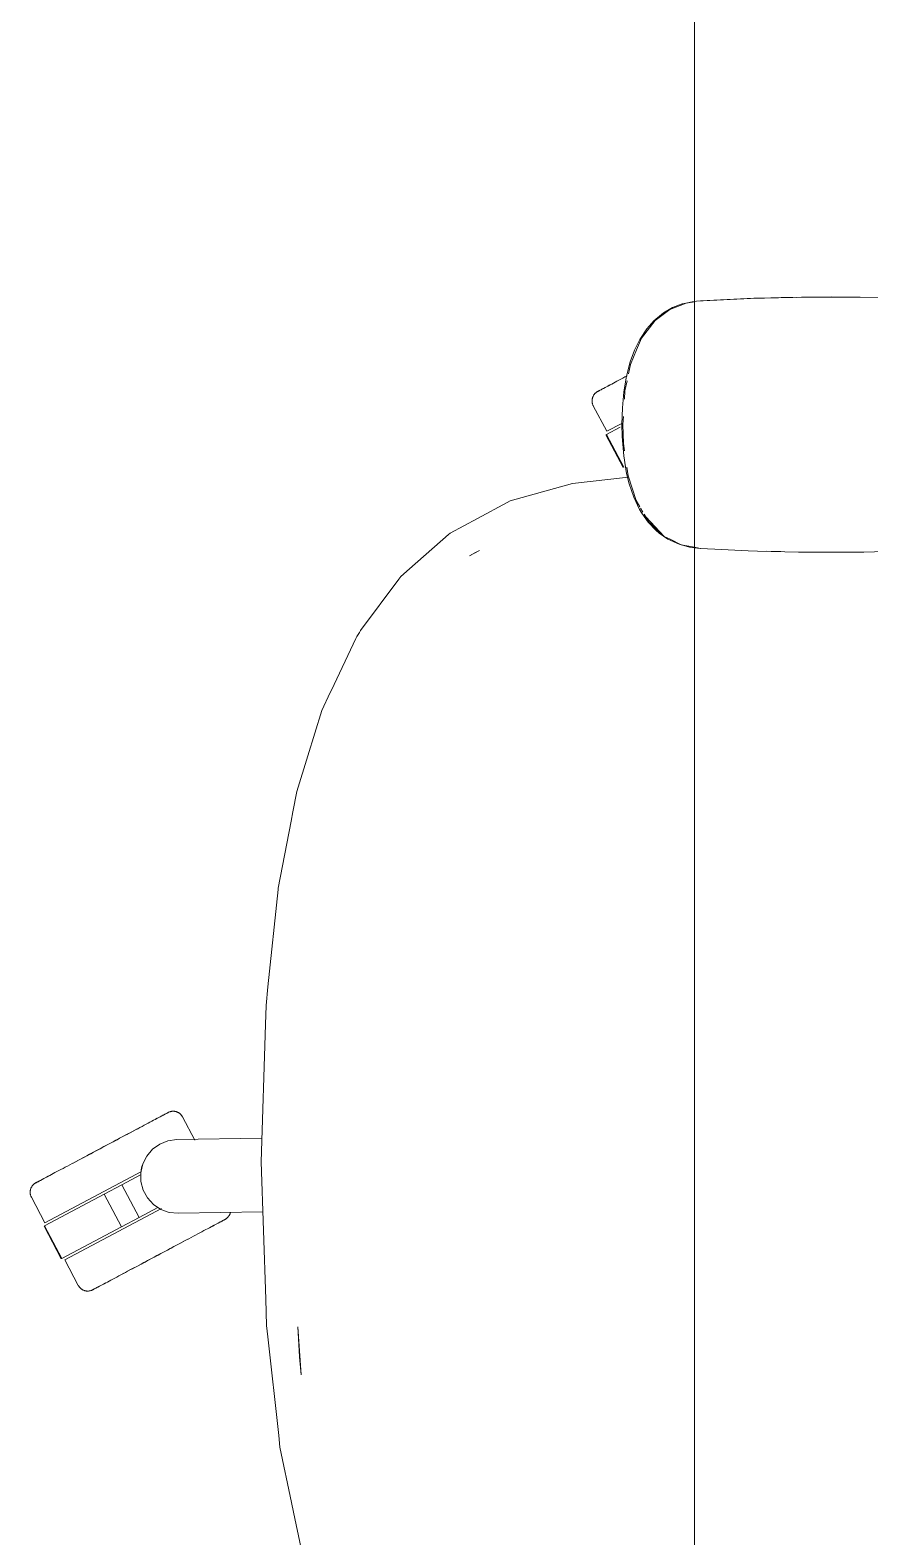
# Model space of a CAD drawing. Header units: millimetres. Extents: x 155927 to 326028, y -36033 to 97293.
# Drawn here: x 223401 to 223720, y 33024 to 33597 of the extents above; entities that cross this region are included whole.
import ezdxf

# ---------------------------------------------------------------- set-up
doc = ezdxf.new("R2010")
doc.units = ezdxf.units.MM
doc.header["$MEASUREMENT"] = 0
doc.layers.add('G-IMPT', color=8, linetype='CONTINUOUS', lineweight=9)
doc.layers.add('I-FURN', color=8, linetype='CONTINUOUS', lineweight=9)

msp = doc.modelspace()

# ---------------------------------------------------------------- linework, layer by layer
at = {"layer": 'G-IMPT'}
for p, q in [((223644.25, 33490.63), (223638.63, 33486.47)), ((223645.28, 33491.3), (223641.85, 33489.34)), ((223650.45, 33493.04), (223644.25, 33490.63)), ((223645.28, 33491.3), (223648.93, 33492.7)), ((223650.27, 33493.06), (223648.93, 33492.7)), ((223650.27, 33493.06), (223652.67, 33493.51)), ((223650.45, 33493.04), (223653.62, 33493.52)), ((223654.31, 33493.76), (223652.67, 33493.51)), ((223676.1, 33494.85), (223654.31, 33493.76)), ((223674.89, 33494.81), (223654.31, 33493.76)), ((223654.31, 33493.76), (223655.92, 33493.87)), ((223676.1, 33494.85), (223655.92, 33493.87)), ((223696.28, 33495.31), (223674.89, 33494.81)), ((223686.45, 33495.15), (223674.89, 33494.81)), ((223674.89, 33494.81), (223676.1, 33494.85)), ((223696.28, 33495.31), (223676.1, 33494.85)), ((223686.45, 33495.15), (223705.68, 33495.35)), ((223696.28, 33495.31), (223686.45, 33495.15)), ((223716.47, 33495.27), (223686.45, 33495.15)), ((223694.25, 33495.29), (223692.34, 33495.22)), ((223696.4, 33495.27), (223694.25, 33495.29)), ((223716.47, 33495.27), (223696.28, 33495.31)), ((223716.47, 33495.27), (223705.68, 33495.35)), ((223716.47, 33495.27), (223724.89, 33495.1)), ((223638.63, 33486.47), (223633.41, 33479.68)), ((223635.44, 33483.23), (223638.11, 33486.27)), ((223641.85, 33489.34), (223638.11, 33486.27)), ((223632.79, 33479.18), (223630.8, 33475.11)), ((223633.41, 33479.68), (223631.57, 33475.28)), ((223632.79, 33479.18), (223635.44, 33483.23)), ((223629.22, 33470.77), (223630.8, 33475.11)), ((223629.24, 33469.66), (223631.57, 33475.28)), ((223629.22, 33470.77), (223627.79, 33465.29)), ((223629.24, 33469.66), (223628.54, 33466.2)), ((223626.79, 33459.36), (223627.79, 33465.29)), ((223627.97, 33463.45), (223627.2, 33459.7)), ((223626.79, 33459.36), (223626.22, 33453.21)), ((223627.2, 33459.7), (223627.01, 33456.49)), ((223626.04, 33446.87), (223626.22, 33453.21)), ((223626.13, 33442.37), (223626.04, 33446.87)), ((223626.61, 33449.98), (223626.42, 33446.87)), ((223626.65, 33439.71), (223626.42, 33446.87)), ((223626.13, 33442.37), (223626.71, 33435.05)), ((223626.65, 33439.71), (223627.04, 33436.93)), ((223627.83, 33428.29), (223626.71, 33435.05)), ((223628.8, 33424.36), (223627.83, 33428.29)), ((223627.91, 33430.74), (223628.38, 33427.45)), ((223604.96, 33423.89), (223583.61, 33417.89)), ((223604.96, 33423.89), (223607.22, 33424.53)), ((223628.5, 33426.94), (223607.22, 33424.53)), ((223628.38, 33427.45), (223631.41, 33418.06)), ((223628.8, 33424.36), (223630.54, 33419.27)), ((223582.5, 33417.29), (223571.26, 33411.28)), ((223583.61, 33417.89), (223582.5, 33417.29)), ((223630.54, 33419.27), (223632.75, 33414.64)), ((223631.41, 33418.06), (223632.87, 33415.6)), ((223571.26, 33411.28), (223560.83, 33405.69)), ((223632.75, 33414.64), (223633.55, 33413.26)), ((223633.15, 33415.14), (223634.01, 33413.69)), ((223636, 33409.81), (223633.55, 33413.26)), ((223634.48, 33412.91), (223636.37, 33409.75)), ((223635.18, 33411.84), (223636.45, 33410.37)), ((223635.18, 33411.84), (223642.08, 33404.45)), ((223545.37, 33392.09), (223560.16, 33405.11)), ((223560.16, 33405.11), (223560.83, 33405.69)), ((223638.86, 33406.76), (223636, 33409.81)), ((223636.37, 33409.75), (223642.08, 33404.45)), ((223636.59, 33410.22), (223639.67, 33406.68)), ((223638.86, 33406.76), (223640.19, 33405.63)), ((223642.08, 33404.45), (223639.67, 33406.68)), ((223643.41, 33403.43), (223640.19, 33405.63)), ((223568.13, 33397.08), (223572.02, 33399.04)), ((223570.42, 33398.26), (223572.02, 33399.04)), ((223644.31, 33403.35), (223642.08, 33404.45)), ((223643.41, 33403.43), (223647.73, 33401.44)), ((223644.31, 33403.35), (223648.57, 33401.24)), ((223651.69, 33400.37), (223647.73, 33401.44)), ((223648.57, 33401.24), (223653.62, 33400.3)), ((223653.62, 33400.13), (223651.69, 33400.37)), ((223653.62, 33400.3), (223655.92, 33399.87)), ((223655.69, 33399.87), (223653.62, 33400.13)), ((223661.36, 33399.59), (223655.69, 33399.87)), ((223661.36, 33399.59), (223673.92, 33398.97)), ((223568.13, 33397.08), (223570.42, 33398.26)), ((223677.46, 33398.85), (223673.92, 33398.97)), ((223693.13, 33398.47), (223677.46, 33398.85)), ((223680.86, 33398.79), (223684.19, 33398.65)), ((223686.41, 33398.65), (223684.19, 33398.65)), ((223693.13, 33398.47), (223697.64, 33398.42)), ((223697.64, 33398.42), (223712.36, 33398.43)), ((223717.83, 33398.5), (223712.36, 33398.43)), ((223717.83, 33398.5), (223730.14, 33398.79)), ((223526.82, 33368.75), (223541.39, 33388.25)), ((223541.39, 33388.25), (223542.11, 33389.22)), ((223545.37, 33392.09), (223542.11, 33389.22)), ((223525, 33365.7), (223515.73, 33346.06)), ((223525, 33365.7), (223525.42, 33366.41)), ((223526.36, 33367.98), (223525.42, 33366.41)), ((223526.82, 33368.75), (223526.36, 33367.98)), ((223512.11, 33338.38), (223515.3, 33345.14)), ((223515.73, 33346.06), (223515.3, 33345.14)), ((223512.11, 33338.38), (223506.79, 33321.1)), ((223506.79, 33321.1), (223502.59, 33307.5)), ((223502.59, 33307.5), (223501.13, 33299.89)), ((223500.43, 33296.23), (223495.56, 33270.85)), ((223500.43, 33296.23), (223501.13, 33299.89)), ((223495.47, 33270.39), (223491.65, 33233.4)), ((223495.47, 33270.39), (223495.56, 33270.85)), ((223491.65, 33233.4), (223490.92, 33226.33)), ((223490.7, 33219.07), (223490.92, 33226.33)), ((223489.08, 33166.91), (223490.7, 33219.07)), ((223490.78, 33114.72), (223489.08, 33166.91)), ((223490.78, 33114.72), (223491.11, 33104.78)), ((223491.59, 33100.41), (223491.11, 33104.78)), ((223502.99, 33104.25), (223503.63, 33092.91)), ((223502.99, 33104.25), (223504.24, 33085.97)), ((223491.59, 33100.41), (223495.72, 33062.96)), ((223504.24, 33085.97), (223503.63, 33092.91)), ((223496.21, 33058.55), (223495.72, 33062.96)), ((223500.55, 33037.6), (223496.21, 33058.55)), ((223500.55, 33037.6), (223501.32, 33033.92)), ((223501.32, 33033.92), (223504.19, 33020.1))]:
    msp.add_line(p, q, dxfattribs=at)
at = {"layer": 'I-FURN'}
for p, q in [((223653.62, 32611.33), (223653.62, 34211.33)), ((223653.62, 34211.33), (223653.62, 32611.33)), ((223621.54, 33461.97), (223620.97, 33461.67)), ((223621.23, 33461.81), (223621.82, 33462.12)), ((223622.15, 33462.29), (223621.54, 33461.97)), ((223622.78, 33462.63), (223622.15, 33462.29)), ((223623.44, 33462.98), (223622.78, 33462.63)), ((223624.14, 33463.35), (223623.44, 33462.98)), ((223624.86, 33463.73), (223624.14, 33463.35)), ((223625.61, 33464.13), (223624.86, 33463.73)), ((223626.39, 33464.55), (223625.61, 33464.13)), ((223627.19, 33464.97), (223626.39, 33464.55)), ((223628.01, 33465.41), (223627.19, 33464.97)), ((223614.71, 33456.2), (223614.73, 33456.36)), ((223614.73, 33456.36), (223614.75, 33456.52)), ((223614.75, 33456.52), (223614.78, 33456.68)), ((223614.78, 33456.68), (223614.81, 33456.84)), ((223614.81, 33456.84), (223614.85, 33456.99)), ((223614.85, 33456.99), (223614.9, 33457.15)), ((223614.9, 33457.15), (223614.95, 33457.3)), ((223614.95, 33457.3), (223615.01, 33457.45)), ((223615.01, 33457.45), (223615.07, 33457.6)), ((223615.07, 33457.6), (223615.14, 33457.74)), ((223615.14, 33457.74), (223615.22, 33457.89)), ((223615.22, 33457.89), (223615.3, 33458.02)), ((223615.3, 33458.02), (223615.39, 33458.16)), ((223615.39, 33458.16), (223615.48, 33458.29)), ((223615.48, 33458.29), (223615.58, 33458.42)), ((223615.58, 33458.42), (223615.68, 33458.54)), ((223615.68, 33458.54), (223615.79, 33458.66)), ((223615.79, 33458.66), (223615.9, 33458.78)), ((223615.9, 33458.78), (223616.02, 33458.89)), ((223616.02, 33458.89), (223616.14, 33459)), ((223616.14, 33459), (223616.26, 33459.1)), ((223616.26, 33459.1), (223616.39, 33459.19)), ((223616.39, 33459.19), (223616.53, 33459.29)), ((223616.53, 33459.29), (223616.66, 33459.37)), ((223616.66, 33459.37), (223616.8, 33459.45)), ((223616.8, 33459.45), (223616.84, 33459.47)), ((223616.84, 33459.47), (223616.86, 33459.48)), ((223616.85, 33459.48), (223616.84, 33459.47)), ((223616.89, 33459.5), (223616.85, 33459.48)), ((223616.86, 33459.48), (223616.92, 33459.51)), ((223616.97, 33459.54), (223616.89, 33459.5)), ((223616.92, 33459.51), (223617.02, 33459.57)), ((223617.09, 33459.61), (223616.97, 33459.54)), ((223617.02, 33459.57), (223617.16, 33459.64)), ((223617.26, 33459.69), (223617.09, 33459.61)), ((223617.16, 33459.64), (223617.34, 33459.74)), ((223617.46, 33459.8), (223617.26, 33459.69)), ((223617.34, 33459.74), (223617.56, 33459.86)), ((223617.7, 33459.93), (223617.46, 33459.8)), ((223617.56, 33459.86), (223617.82, 33459.99)), ((223617.98, 33460.08), (223617.7, 33459.93)), ((223617.82, 33459.99), (223618.12, 33460.15)), ((223618.29, 33460.24), (223617.98, 33460.08)), ((223618.12, 33460.15), (223618.45, 33460.33)), ((223618.65, 33460.43), (223618.29, 33460.24)), ((223618.45, 33460.33), (223618.83, 33460.53)), ((223619.04, 33460.64), (223618.65, 33460.43)), ((223618.83, 33460.53), (223619.24, 33460.75)), ((223619.47, 33460.87), (223619.04, 33460.64)), ((223619.24, 33460.75), (223619.68, 33460.98)), ((223619.94, 33461.12), (223619.47, 33460.87)), ((223619.68, 33460.98), (223620.16, 33461.24)), ((223620.44, 33461.38), (223619.94, 33461.12)), ((223620.16, 33461.24), (223620.68, 33461.51)), ((223620.97, 33461.67), (223620.44, 33461.38)), ((223620.68, 33461.51), (223621.23, 33461.81)), ((223614.7, 33455.88), (223614.71, 33456.04)), ((223614.71, 33455.72), (223614.7, 33455.88)), ((223614.71, 33456.04), (223614.71, 33456.2)), ((223614.72, 33455.56), (223614.71, 33455.72)), ((223614.74, 33455.4), (223614.72, 33455.56)), ((223614.76, 33455.24), (223614.74, 33455.4)), ((223614.79, 33455.08), (223614.76, 33455.24)), ((223614.83, 33454.92), (223614.79, 33455.08)), ((223614.87, 33454.77), (223614.83, 33454.92)), ((223614.92, 33454.61), (223614.87, 33454.77)), ((223614.97, 33454.46), (223614.92, 33454.61)), ((223615.04, 33454.31), (223614.97, 33454.46)), ((223615.1, 33454.17), (223615.04, 33454.31)), ((223615.18, 33454.02), (223615.1, 33454.17)), ((223615.18, 33454.02), (223620.33, 33444.34)), ((223620.14, 33443.11), (223625.43, 33445.92)), ((223620.33, 33444.34), (223625.96, 33447.33)), ((223619.97, 33443.01), (223626.54, 33430.65)), ((223626.71, 33430.74), (223620.14, 33443.11)), ((223626.81, 33430.79), (223626.71, 33430.74)), ((223446.13, 33181.6), (223445.4, 33181.21)), ((223446.84, 33181.98), (223446.13, 33181.6)), ((223447.52, 33182.34), (223446.84, 33181.98)), ((223448.17, 33182.69), (223447.52, 33182.34)), ((223448.78, 33183.01), (223448.17, 33182.69)), ((223449.37, 33183.32), (223448.78, 33183.01)), ((223449.06, 33183.16), (223449.62, 33183.46)), ((223449.92, 33183.62), (223449.37, 33183.32)), ((223449.62, 33183.46), (223450.16, 33183.75)), ((223450.44, 33183.89), (223449.92, 33183.62)), ((223450.16, 33183.75), (223450.66, 33184.01)), ((223450.92, 33184.15), (223450.44, 33183.89)), ((223450.66, 33184.01), (223451.13, 33184.26)), ((223451.36, 33184.38), (223450.92, 33184.15)), ((223451.13, 33184.26), (223451.56, 33184.49)), ((223451.77, 33184.6), (223451.36, 33184.38)), ((223451.56, 33184.49), (223451.95, 33184.7)), ((223452.15, 33184.8), (223451.77, 33184.6)), ((223451.95, 33184.7), (223452.31, 33184.89)), ((223452.48, 33184.98), (223452.15, 33184.8)), ((223452.31, 33184.89), (223452.62, 33185.05)), ((223452.78, 33185.14), (223452.48, 33184.98)), ((223452.62, 33185.05), (223452.9, 33185.2)), ((223453.04, 33185.27), (223452.78, 33185.14)), ((223452.9, 33185.2), (223453.14, 33185.33)), ((223453.26, 33185.39), (223453.04, 33185.27)), ((223453.14, 33185.33), (223453.34, 33185.44)), ((223453.44, 33185.49), (223453.26, 33185.39)), ((223453.34, 33185.44), (223453.51, 33185.52)), ((223453.58, 33185.56), (223453.44, 33185.49)), ((223453.51, 33185.52), (223453.63, 33185.59)), ((223453.68, 33185.62), (223453.58, 33185.56)), ((223453.63, 33185.59), (223453.71, 33185.63)), ((223453.74, 33185.65), (223453.68, 33185.62)), ((223453.71, 33185.63), (223453.75, 33185.65)), ((223453.76, 33185.66), (223453.74, 33185.65)), ((223453.75, 33185.65), (223453.76, 33185.66)), ((223453.76, 33185.66), (223453.9, 33185.73)), ((223453.9, 33185.73), (223454.05, 33185.8)), ((223454.05, 33185.8), (223454.2, 33185.86)), ((223454.2, 33185.86), (223454.35, 33185.91)), ((223454.35, 33185.91), (223454.5, 33185.96)), ((223454.5, 33185.96), (223454.66, 33186.01)), ((223454.66, 33186.01), (223454.81, 33186.04)), ((223454.81, 33186.04), (223454.97, 33186.07)), ((223454.97, 33186.07), (223455.13, 33186.1)), ((223455.13, 33186.1), (223455.29, 33186.11)), ((223455.29, 33186.11), (223455.45, 33186.12)), ((223455.45, 33186.12), (223455.61, 33186.13)), ((223455.61, 33186.13), (223455.78, 33186.13)), ((223455.78, 33186.13), (223455.94, 33186.12)), ((223455.94, 33186.12), (223456.1, 33186.1)), ((223456.1, 33186.1), (223456.26, 33186.08)), ((223456.26, 33186.08), (223456.42, 33186.06)), ((223456.42, 33186.06), (223456.57, 33186.02)), ((223456.57, 33186.02), (223456.73, 33185.98)), ((223456.73, 33185.98), (223456.88, 33185.94)), ((223456.88, 33185.94), (223457.04, 33185.88)), ((223457.04, 33185.88), (223457.19, 33185.83)), ((223457.19, 33185.83), (223457.33, 33185.76)), ((223457.33, 33185.76), (223457.48, 33185.69)), ((223457.48, 33185.69), (223457.62, 33185.61)), ((223457.62, 33185.61), (223457.76, 33185.53)), ((223457.76, 33185.53), (223457.9, 33185.45)), ((223457.9, 33185.45), (223458.03, 33185.35)), ((223458.03, 33185.35), (223458.16, 33185.26)), ((223458.16, 33185.26), (223458.28, 33185.15)), ((223458.28, 33185.15), (223458.4, 33185.04)), ((223458.4, 33185.04), (223458.52, 33184.93)), ((223458.52, 33184.93), (223458.63, 33184.82)), ((223458.63, 33184.82), (223458.73, 33184.69)), ((223458.73, 33184.69), (223458.83, 33184.57)), ((223458.83, 33184.57), (223458.93, 33184.44)), ((223458.93, 33184.44), (223459.02, 33184.31)), ((223459.02, 33184.31), (223459.11, 33184.17)), ((223459.11, 33184.17), (223459.19, 33184.03)), ((223459.19, 33184.03), (223459.21, 33183.99)), ((223463.91, 33175.15), (223459.21, 33183.99)), ((223435.83, 33176.12), (223434.86, 33175.61)), ((223435.31, 33175.85), (223436.27, 33176.36)), ((223436.78, 33176.63), (223435.83, 33176.12)), ((223436.27, 33176.36), (223437.22, 33176.87)), ((223437.73, 33177.14), (223436.78, 33176.63)), ((223437.22, 33176.87), (223438.16, 33177.36)), ((223438.66, 33177.63), (223437.73, 33177.14)), ((223438.16, 33177.36), (223439.08, 33177.85)), ((223439.57, 33178.12), (223438.66, 33177.63)), ((223439.08, 33177.85), (223439.99, 33178.34)), ((223440.47, 33178.59), (223439.57, 33178.12)), ((223439.99, 33178.34), (223440.87, 33178.81)), ((223441.35, 33179.06), (223440.47, 33178.59)), ((223440.87, 33178.81), (223441.74, 33179.27)), ((223442.2, 33179.51), (223441.35, 33179.06)), ((223441.74, 33179.27), (223442.59, 33179.72)), ((223443.04, 33179.96), (223442.2, 33179.51)), ((223443.85, 33180.39), (223443.04, 33179.96)), ((223444.64, 33180.81), (223443.85, 33180.39)), ((223445.4, 33181.21), (223444.64, 33180.81)), ((223457.02, 33175.37), (223489.36, 33175.93)), ((223424.88, 33170.31), (223423.89, 33169.78)), ((223424.35, 33170.02), (223425.34, 33170.55)), ((223425.88, 33170.84), (223424.88, 33170.31)), ((223425.34, 33170.55), (223426.34, 33171.08)), ((223426.88, 33171.37), (223425.88, 33170.84)), ((223426.34, 33171.08), (223427.34, 33171.61)), ((223427.89, 33171.9), (223426.88, 33171.37)), ((223427.34, 33171.61), (223428.35, 33172.15)), ((223428.89, 33172.44), (223427.89, 33171.9)), ((223428.35, 33172.15), (223429.35, 33172.68)), ((223429.9, 33172.97), (223428.89, 33172.44)), ((223429.35, 33172.68), (223430.36, 33173.22)), ((223430.9, 33173.5), (223429.9, 33172.97)), ((223430.36, 33173.22), (223431.36, 33173.75)), ((223431.9, 33174.04), (223430.9, 33173.5)), ((223431.36, 33173.75), (223432.36, 33174.28)), ((223432.89, 33174.56), (223431.9, 33174.04)), ((223432.36, 33174.28), (223433.35, 33174.81)), ((223433.88, 33175.09), (223432.89, 33174.56)), ((223433.35, 33174.81), (223434.33, 33175.33)), ((223434.86, 33175.61), (223433.88, 33175.09)), ((223434.33, 33175.33), (223435.31, 33175.85)), ((223445.61, 33169.12), (223447.8, 33171.69)), ((223447.8, 33171.69), (223450.55, 33173.65)), ((223450.55, 33173.65), (223453.68, 33174.9)), ((223453.68, 33174.9), (223457.02, 33175.37)), ((223413.83, 33164.43), (223413.03, 33164)), ((223414.65, 33164.86), (223413.83, 33164.43)), ((223415.5, 33165.32), (223414.65, 33164.86)), ((223416.37, 33165.78), (223415.5, 33165.32)), ((223417.25, 33166.25), (223416.37, 33165.78)), ((223418.16, 33166.73), (223417.25, 33166.25)), ((223417.67, 33166.47), (223418.58, 33166.95)), ((223419.08, 33167.22), (223418.16, 33166.73)), ((223418.58, 33166.95), (223419.51, 33167.45)), ((223420.02, 33167.72), (223419.08, 33167.22)), ((223419.51, 33167.45), (223420.46, 33167.95)), ((223420.97, 33168.23), (223420.02, 33167.72)), ((223420.46, 33167.95), (223421.41, 33168.46)), ((223421.93, 33168.74), (223420.97, 33168.23)), ((223421.41, 33168.46), (223422.38, 33168.98)), ((223422.91, 33169.26), (223421.93, 33168.74)), ((223422.38, 33168.98), (223423.36, 33169.5)), ((223423.89, 33169.78), (223422.91, 33169.26)), ((223423.36, 33169.5), (223424.35, 33170.02)), ((223443.35, 33162.82), (223444.1, 33166.11)), ((223444.1, 33166.11), (223445.61, 33169.12)), ((223403.04, 33158.65), (223403.17, 33158.74)), ((223403.17, 33158.74), (223403.3, 33158.83)), ((223403.3, 33158.83), (223403.44, 33158.91)), ((223403.44, 33158.91), (223403.48, 33158.93)), ((223403.48, 33158.93), (223403.5, 33158.94)), ((223403.49, 33158.93), (223403.48, 33158.93)), ((223403.53, 33158.95), (223403.49, 33158.93)), ((223403.5, 33158.94), (223403.56, 33158.97)), ((223403.61, 33159), (223403.53, 33158.95)), ((223403.56, 33158.97), (223403.66, 33159.02)), ((223403.73, 33159.06), (223403.61, 33159)), ((223403.66, 33159.02), (223403.8, 33159.1)), ((223403.9, 33159.15), (223403.73, 33159.06)), ((223403.8, 33159.1), (223403.98, 33159.19)), ((223404.1, 33159.25), (223403.9, 33159.15)), ((223403.98, 33159.19), (223404.2, 33159.31)), ((223404.34, 33159.38), (223404.1, 33159.25)), ((223404.2, 33159.31), (223404.46, 33159.45)), ((223404.62, 33159.53), (223404.34, 33159.38)), ((223404.46, 33159.45), (223404.76, 33159.61)), ((223404.94, 33159.7), (223404.62, 33159.53)), ((223404.76, 33159.61), (223405.09, 33159.78)), ((223405.29, 33159.89), (223404.94, 33159.7)), ((223405.09, 33159.78), (223405.47, 33159.98)), ((223405.68, 33160.1), (223405.29, 33159.89)), ((223405.47, 33159.98), (223405.88, 33160.2)), ((223406.11, 33160.33), (223405.68, 33160.1)), ((223405.88, 33160.2), (223406.32, 33160.44)), ((223406.58, 33160.57), (223406.11, 33160.33)), ((223406.32, 33160.44), (223406.81, 33160.69)), ((223407.08, 33160.84), (223406.58, 33160.57)), ((223406.81, 33160.69), (223407.32, 33160.97)), ((223406.97, 33143.79), (223443.69, 33163.31)), ((223407.62, 33161.12), (223407.08, 33160.84)), ((223407.32, 33160.97), (223407.87, 33161.26)), ((223408.19, 33161.43), (223407.62, 33161.12)), ((223407.87, 33161.26), (223408.46, 33161.57)), ((223408.79, 33161.75), (223408.19, 33161.43)), ((223409.42, 33162.08), (223408.79, 33161.75)), ((223410.08, 33162.44), (223409.42, 33162.08)), ((223410.78, 33162.81), (223410.08, 33162.44)), ((223411.5, 33163.19), (223410.78, 33162.81)), ((223412.25, 33163.59), (223411.5, 33163.19)), ((223413.03, 33164), (223412.25, 33163.59)), ((223436.13, 33158.17), (223443.28, 33161.96)), ((223443.41, 33159.45), (223443.35, 33162.82)), ((223444.27, 33156.19), (223443.41, 33159.45)), ((223401.35, 33155.49), (223401.36, 33155.66)), ((223401.35, 33155.33), (223401.35, 33155.49)), ((223401.35, 33155.17), (223401.35, 33155.33)), ((223401.36, 33155.01), (223401.35, 33155.17)), ((223401.36, 33155.66), (223401.37, 33155.82)), ((223401.38, 33154.85), (223401.36, 33155.01)), ((223401.37, 33155.82), (223401.39, 33155.98)), ((223401.4, 33154.69), (223401.38, 33154.85)), ((223401.39, 33155.98), (223401.42, 33156.13)), ((223401.43, 33154.53), (223401.4, 33154.69)), ((223401.42, 33156.13), (223401.45, 33156.29)), ((223401.47, 33154.38), (223401.43, 33154.53)), ((223401.45, 33156.29), (223401.49, 33156.45)), ((223401.51, 33154.22), (223401.47, 33154.38)), ((223401.49, 33156.45), (223401.54, 33156.6)), ((223401.56, 33154.07), (223401.51, 33154.22)), ((223401.54, 33156.6), (223401.59, 33156.75)), ((223401.62, 33153.92), (223401.56, 33154.07)), ((223401.59, 33156.75), (223401.65, 33156.91)), ((223401.68, 33153.77), (223401.62, 33153.92)), ((223401.65, 33156.91), (223401.71, 33157.05)), ((223401.74, 33153.62), (223401.68, 33153.77)), ((223401.71, 33157.05), (223401.78, 33157.2)), ((223401.82, 33153.48), (223401.74, 33153.62)), ((223401.78, 33157.2), (223401.86, 33157.34)), ((223401.82, 33153.48), (223406.97, 33143.79)), ((223401.86, 33157.34), (223401.94, 33157.48)), ((223401.94, 33157.48), (223402.03, 33157.61)), ((223402.03, 33157.61), (223402.12, 33157.75)), ((223402.12, 33157.75), (223402.22, 33157.87)), ((223402.22, 33157.87), (223402.32, 33158)), ((223402.32, 33158), (223402.43, 33158.12)), ((223402.43, 33158.12), (223402.54, 33158.23)), ((223402.54, 33158.23), (223402.66, 33158.35)), ((223402.66, 33158.35), (223402.78, 33158.45)), ((223402.78, 33158.45), (223402.91, 33158.55)), ((223402.91, 33158.55), (223403.04, 33158.65)), ((223406.78, 33142.56), (223429.49, 33154.63)), ((223429.49, 33154.63), (223436.13, 33158.17)), ((223436.06, 33142.27), (223429.49, 33154.63)), ((223442.7, 33145.8), (223436.13, 33158.17)), ((223445.89, 33153.23), (223444.27, 33156.19)), ((223448.17, 33150.74), (223445.89, 33153.23)), ((223414.48, 33129.66), (223451.23, 33149.2)), ((223449.85, 33149.6), (223442.7, 33145.8)), ((223450.98, 33148.88), (223448.17, 33150.74)), ((223454.15, 33147.73), (223450.98, 33148.88)), ((223457.51, 33147.39), (223454.15, 33147.73)), ((223489.7, 33147.95), (223457.51, 33147.39)), ((223477.3, 33147.37), (223477.25, 33147.21)), ((223477.34, 33147.52), (223477.3, 33147.37)), ((223477.38, 33147.68), (223477.34, 33147.52)), ((223406.61, 33142.47), (223413.18, 33130.11)), ((223413.35, 33130.2), (223406.78, 33142.56)), ((223436.06, 33142.27), (223413.35, 33130.2)), ((223442.7, 33145.8), (223436.06, 33142.27)), ((223468.75, 33141.53), (223469.42, 33141.89)), ((223469.42, 33141.89), (223470.05, 33142.22)), ((223470.05, 33142.22), (223470.65, 33142.54)), ((223470.96, 33142.71), (223470.38, 33142.4)), ((223470.65, 33142.54), (223471.22, 33142.84)), ((223471.51, 33143), (223470.96, 33142.71)), ((223471.22, 33142.84), (223471.76, 33143.13)), ((223472.03, 33143.28), (223471.51, 33143)), ((223471.76, 33143.13), (223472.26, 33143.4)), ((223472.51, 33143.53), (223472.03, 33143.28)), ((223472.26, 33143.4), (223472.72, 33143.64)), ((223472.96, 33143.77), (223472.51, 33143.53)), ((223472.72, 33143.64), (223473.15, 33143.87)), ((223473.37, 33143.99), (223472.96, 33143.77)), ((223473.15, 33143.87), (223473.55, 33144.08)), ((223473.74, 33144.19), (223473.37, 33143.99)), ((223473.55, 33144.08), (223473.9, 33144.27)), ((223474.08, 33144.36), (223473.74, 33144.19)), ((223473.9, 33144.27), (223474.22, 33144.44)), ((223474.37, 33144.52), (223474.08, 33144.36)), ((223474.22, 33144.44), (223474.5, 33144.59)), ((223474.63, 33144.66), (223474.37, 33144.52)), ((223474.5, 33144.59), (223474.74, 33144.72)), ((223474.85, 33144.78), (223474.63, 33144.66)), ((223474.74, 33144.72), (223474.94, 33144.82)), ((223475.03, 33144.87), (223474.85, 33144.78)), ((223474.94, 33144.82), (223475.1, 33144.91)), ((223475.17, 33144.95), (223475.03, 33144.87)), ((223475.1, 33144.91), (223475.22, 33144.97)), ((223475.27, 33145), (223475.17, 33144.95)), ((223475.22, 33144.97), (223475.31, 33145.02)), ((223475.33, 33145.03), (223475.27, 33145)), ((223475.31, 33145.02), (223475.35, 33145.04)), ((223475.35, 33145.04), (223475.33, 33145.03)), ((223475.39, 33145.06), (223475.35, 33145.04)), ((223475.35, 33145.04), (223475.35, 33145.04)), ((223475.53, 33145.14), (223475.39, 33145.06)), ((223475.67, 33145.23), (223475.53, 33145.14)), ((223475.8, 33145.32), (223475.67, 33145.23)), ((223475.93, 33145.42), (223475.8, 33145.32)), ((223476.06, 33145.52), (223475.93, 33145.42)), ((223476.18, 33145.62), (223476.06, 33145.52)), ((223476.29, 33145.73), (223476.18, 33145.62)), ((223476.41, 33145.85), (223476.29, 33145.73)), ((223476.51, 33145.97), (223476.41, 33145.85)), ((223476.62, 33146.09), (223476.51, 33145.97)), ((223476.71, 33146.22), (223476.62, 33146.09)), ((223476.81, 33146.35), (223476.71, 33146.22)), ((223476.89, 33146.49), (223476.81, 33146.35)), ((223476.98, 33146.63), (223476.89, 33146.49)), ((223477.05, 33146.77), (223476.98, 33146.63)), ((223477.12, 33146.92), (223477.05, 33146.77)), ((223477.19, 33147.06), (223477.12, 33146.92)), ((223477.25, 33147.21), (223477.19, 33147.06)), ((223458.38, 33136.02), (223457.42, 33135.51)), ((223457.87, 33135.74), (223458.82, 33136.25)), ((223459.32, 33136.52), (223458.38, 33136.02)), ((223458.82, 33136.25), (223459.75, 33136.75)), ((223460.25, 33137.01), (223459.32, 33136.52)), ((223459.75, 33136.75), (223460.68, 33137.24)), ((223461.17, 33137.5), (223460.25, 33137.01)), ((223460.68, 33137.24), (223461.58, 33137.72)), ((223461.58, 33137.72), (223462.47, 33138.19)), ((223462.47, 33138.19), (223463.34, 33138.65)), ((223463.34, 33138.65), (223464.18, 33139.1)), ((223464.18, 33139.1), (223465.01, 33139.54)), ((223465.01, 33139.54), (223465.81, 33139.97)), ((223465.81, 33139.97), (223466.59, 33140.38)), ((223466.59, 33140.38), (223467.34, 33140.78)), ((223467.34, 33140.78), (223468.06, 33141.16)), ((223468.06, 33141.16), (223468.75, 33141.53)), ((223447.48, 33130.22), (223446.48, 33129.69)), ((223446.94, 33129.93), (223447.94, 33130.46)), ((223448.48, 33130.75), (223447.48, 33130.22)), ((223447.94, 33130.46), (223448.94, 33131)), ((223449.48, 33131.29), (223448.48, 33130.75)), ((223448.94, 33131), (223449.94, 33131.53)), ((223450.49, 33131.82), (223449.48, 33131.29)), ((223449.94, 33131.53), (223450.95, 33132.07)), ((223451.49, 33132.36), (223450.49, 33131.82)), ((223450.95, 33132.07), (223451.95, 33132.6)), ((223452.5, 33132.89), (223451.49, 33132.36)), ((223451.95, 33132.6), (223452.96, 33133.13)), ((223453.49, 33133.42), (223452.5, 33132.89)), ((223452.96, 33133.13), (223453.95, 33133.66)), ((223454.49, 33133.95), (223453.49, 33133.42)), ((223453.95, 33133.66), (223454.94, 33134.19)), ((223455.48, 33134.47), (223454.49, 33133.95)), ((223454.94, 33134.19), (223455.93, 33134.71)), ((223456.45, 33134.99), (223455.48, 33134.47)), ((223455.93, 33134.71), (223456.9, 33135.23)), ((223457.42, 33135.51), (223456.45, 33134.99)), ((223456.9, 33135.23), (223457.87, 33135.74)), ((223414.48, 33129.66), (223419.63, 33119.98)), ((223435.8, 33124.01), (223436.63, 33124.46)), ((223437.09, 33124.7), (223436.25, 33124.25)), ((223436.63, 33124.46), (223437.49, 33124.91)), ((223437.96, 33125.16), (223437.09, 33124.7)), ((223437.49, 33124.91), (223438.37, 33125.38)), ((223438.85, 33125.63), (223437.96, 33125.16)), ((223438.37, 33125.38), (223439.26, 33125.85)), ((223439.76, 33126.11), (223438.85, 33125.63)), ((223439.26, 33125.85), (223440.18, 33126.34)), ((223440.68, 33126.61), (223439.76, 33126.11)), ((223440.18, 33126.34), (223441.11, 33126.83)), ((223441.62, 33127.1), (223440.68, 33126.61)), ((223441.11, 33126.83), (223442.05, 33127.34)), ((223442.57, 33127.61), (223441.62, 33127.1)), ((223442.05, 33127.34), (223443.01, 33127.84)), ((223443.53, 33128.12), (223442.57, 33127.61)), ((223443.01, 33127.84), (223443.98, 33128.36)), ((223444.5, 33128.64), (223443.53, 33128.12)), ((223443.98, 33128.36), (223444.96, 33128.88)), ((223445.49, 33129.16), (223444.5, 33128.64)), ((223444.96, 33128.88), (223445.94, 33129.4)), ((223446.48, 33129.69), (223445.49, 33129.16)), ((223445.94, 33129.4), (223446.94, 33129.93)), ((223419.65, 33119.94), (223419.63, 33119.98)), ((223419.73, 33119.8), (223419.65, 33119.94)), ((223419.81, 33119.66), (223419.73, 33119.8)), ((223419.91, 33119.53), (223419.81, 33119.66)), ((223420, 33119.4), (223419.91, 33119.53)), ((223420.1, 33119.27), (223420, 33119.4)), ((223420.21, 33119.15), (223420.1, 33119.27)), ((223420.32, 33119.04), (223420.21, 33119.15)), ((223420.44, 33118.92), (223420.32, 33119.04)), ((223420.56, 33118.82), (223420.44, 33118.92)), ((223420.68, 33118.71), (223420.56, 33118.82)), ((223420.81, 33118.62), (223420.68, 33118.71)), ((223425.58, 33118.58), (223425.8, 33118.69)), ((223425.93, 33118.77), (223425.69, 33118.64)), ((223425.8, 33118.69), (223426.06, 33118.83)), ((223426.21, 33118.91), (223425.93, 33118.77)), ((223426.06, 33118.83), (223426.35, 33118.99)), ((223426.53, 33119.08), (223426.21, 33118.91)), ((223426.35, 33118.99), (223426.69, 33119.17)), ((223426.89, 33119.27), (223426.53, 33119.08)), ((223426.69, 33119.17), (223427.06, 33119.37)), ((223427.28, 33119.48), (223426.89, 33119.27)), ((223427.06, 33119.37), (223427.47, 33119.58)), ((223427.71, 33119.71), (223427.28, 33119.48)), ((223427.47, 33119.58), (223427.92, 33119.82)), ((223428.18, 33119.96), (223427.71, 33119.71)), ((223427.92, 33119.82), (223428.4, 33120.08)), ((223428.68, 33120.22), (223428.18, 33119.96)), ((223428.4, 33120.08), (223428.92, 33120.35)), ((223429.21, 33120.51), (223428.68, 33120.22)), ((223428.92, 33120.35), (223429.47, 33120.65)), ((223429.78, 33120.81), (223429.21, 33120.51)), ((223429.47, 33120.65), (223430.05, 33120.96)), ((223430.05, 33120.96), (223430.67, 33121.28)), ((223430.67, 33121.28), (223431.32, 33121.63)), ((223431.32, 33121.63), (223432, 33121.99)), ((223432, 33121.99), (223432.7, 33122.36)), ((223432.7, 33122.36), (223433.44, 33122.76)), ((223433.44, 33122.76), (223434.2, 33123.16)), ((223434.2, 33123.16), (223434.99, 33123.58)), ((223434.99, 33123.58), (223435.8, 33124.01)), ((223420.94, 33118.52), (223420.81, 33118.62)), ((223421.08, 33118.44), (223420.94, 33118.52)), ((223421.21, 33118.35), (223421.08, 33118.44)), ((223421.36, 33118.28), (223421.21, 33118.35)), ((223421.5, 33118.21), (223421.36, 33118.28)), ((223421.65, 33118.14), (223421.5, 33118.21)), ((223421.8, 33118.09), (223421.65, 33118.14)), ((223421.95, 33118.03), (223421.8, 33118.09)), ((223422.11, 33117.99), (223421.95, 33118.03)), ((223422.26, 33117.95), (223422.11, 33117.99)), ((223422.42, 33117.91), (223422.26, 33117.95)), ((223422.58, 33117.89), (223422.42, 33117.91)), ((223422.74, 33117.86), (223422.58, 33117.89)), ((223422.9, 33117.85), (223422.74, 33117.86)), ((223423.06, 33117.84), (223422.9, 33117.85)), ((223423.22, 33117.84), (223423.06, 33117.84)), ((223423.38, 33117.84), (223423.22, 33117.84)), ((223423.54, 33117.86), (223423.38, 33117.84)), ((223423.7, 33117.87), (223423.54, 33117.86)), ((223423.86, 33117.9), (223423.7, 33117.87)), ((223424.02, 33117.93), (223423.86, 33117.9)), ((223424.18, 33117.96), (223424.02, 33117.93)), ((223424.33, 33118.01), (223424.18, 33117.96)), ((223424.49, 33118.05), (223424.33, 33118.01)), ((223424.64, 33118.11), (223424.49, 33118.05)), ((223424.79, 33118.17), (223424.64, 33118.11)), ((223424.94, 33118.24), (223424.79, 33118.17)), ((223425.08, 33118.31), (223424.94, 33118.24)), ((223425.13, 33118.34), (223425.08, 33118.31)), ((223425.08, 33118.31), (223425.1, 33118.32)), ((223425.08, 33118.31), (223425.08, 33118.31)), ((223425.1, 33118.32), (223425.16, 33118.35)), ((223425.21, 33118.38), (223425.13, 33118.34)), ((223425.16, 33118.35), (223425.26, 33118.41)), ((223425.33, 33118.44), (223425.21, 33118.38)), ((223425.26, 33118.41), (223425.4, 33118.48)), ((223425.49, 33118.53), (223425.33, 33118.44)), ((223425.4, 33118.48), (223425.58, 33118.58)), ((223425.69, 33118.64), (223425.49, 33118.53))]:
    msp.add_line(p, q, dxfattribs=at)
msp.add_arc((223457.08, 33161.37), 13.81, 162.664, 167.6527, dxfattribs=at)
msp.add_open_spline([(223443.47, 33163.74), (223443.54, 33164.17), (223443.64, 33164.59), (223443.76, 33165.01)], degree=3, dxfattribs=at)

doc.saveas('drawing.dxf')
